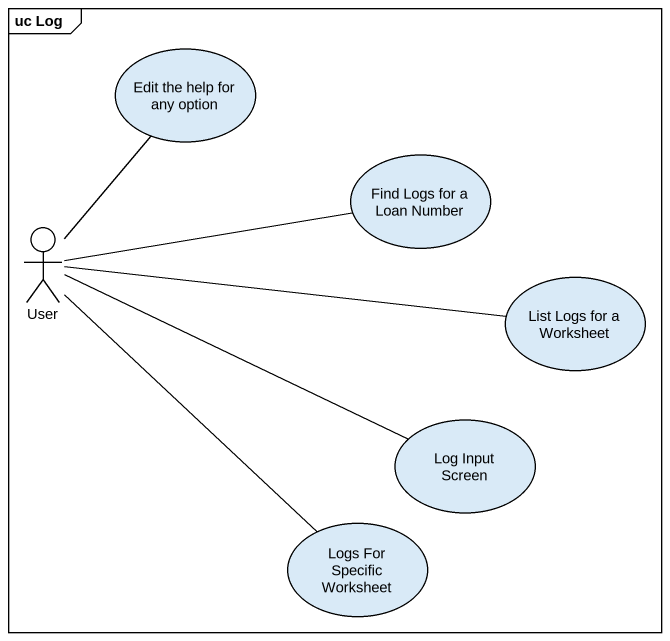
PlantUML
@startuml
mainframe uc Log
usecase "Edit the help for any option" as Edit_the_help_for_any_option
usecase "Find Logs for a Loan Number" as Find_Logs_for_a_Loan_Number
actor User
usecase "List Logs for a Worksheet" as List_Logs_for_a_Worksheet
usecase "Log Input Screen" as Log_Input_Screen
usecase "Logs For Specific Worksheet" as Logs_For_Specific_Worksheet
User -up- Edit_the_help_for_any_option
User -right- Find_Logs_for_a_Loan_Number
User -right- List_Logs_for_a_Worksheet
User -right- Log_Input_Screen
User -- Logs_For_Specific_Worksheet
@enduml
